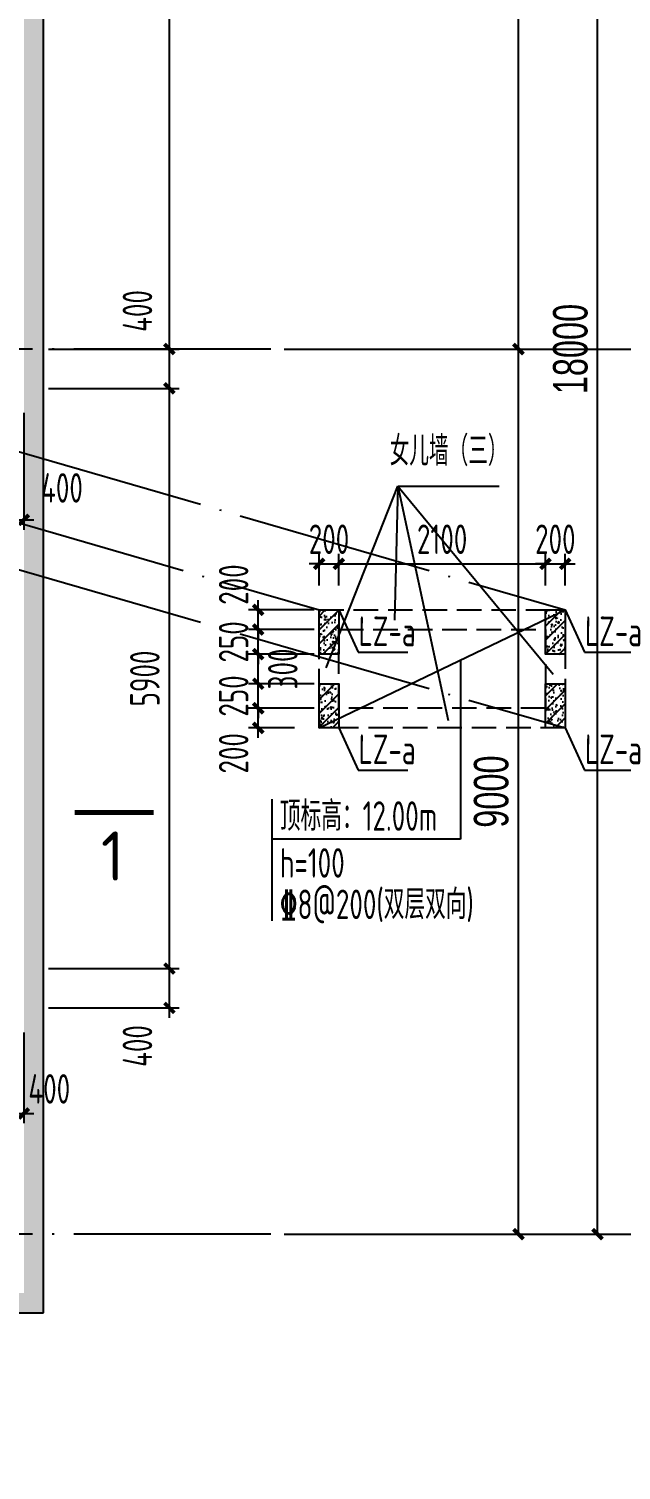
# Model space of a CAD drawing. Extents: x -67167 to 417929, y -86205 to 407116.
# Drawn here: x 142092 to 148111, y 316680 to 331336 of the extents above; entities that cross this region are included whole.
import ezdxf
from ezdxf.enums import TextEntityAlignment as Align

# ---------------------------------------------------------------- set-up
doc = ezdxf.new("R2010")
doc.units = 0
doc.header["$LTSCALE"] = 1000
for name, pattern in [('DASH', [0.35, 0.25, -0.1]), ('DOTE', [2.42, 2, -0.2, 0.02, -0.2]), ('X-104 13#平面$0$DOTE', [2.42, 2, -0.2, 0.02, -0.2])]:
    doc.linetypes.add(name, pattern=pattern)
doc.layers.get('Defpoints').update_dxf_attribs({"color": 165})
for name, color, linetype in [('A_AXIS-轴线', 1, 'DOTE'), ('COLU', 6, 'Continuous'), ('COLU_HATCH', 251, 'Continuous'), ('COLU_NUM', 7, 'Continuous'), ('DIM', 3, 'Continuous'), ('PUB_HATCH', 8, 'Continuous'), ('s-beam', 4, 'DASH'), ('s-thin', 3, 'Continuous'), ('THICK', 6, 'Continuous'), ('TK', 7, 'Continuous'), ('X-104 13#平面$0$01-标注_轴线坐标', 132, 'Continuous'), ('X-104 13#平面$0$A-TECH_结构', 21, 'Continuous'), ('X-104 13#平面$0$A_AXIS-轴线', 36, 'X-104 13#平面$0$DOTE')]:
    doc.layers.add(name, color=color, linetype=linetype)
doc.layers.add('梁集中标注', color=2, linetype='Continuous', lineweight=18)
doc.styles.add('TSSD_Bold', font='tssdeng2.shx', dxfattribs={"width": 0.7, "bigfont": 'china.shx'})
doc.styles.add('TSSD_Dimension', font='Tssdeng.shx', dxfattribs={"width": 0.7, "bigfont": 'hztxt.shx'})
doc.styles.add('TSSD_Label', font='tssdeng.shx', dxfattribs={"width": 0.7, "bigfont": 'hztxt.shx'})
doc.styles.add('TSSD_Rein', font='Tssdeng.shx', dxfattribs={"width": 0.7, "bigfont": 'hztxt.shx'})
doc.styles.add('X-104 13#平面$0$_TCH_DIM_T3', font='', dxfattribs={"width": 0.705882})
doc.styles.add('样式 1', font='tssdeng.shx', dxfattribs={"width": 0.7, "bigfont": '!tssdchn.shx'})
doc.styles.get('X-104 13#平面$0$_TCH_DIM_T3').set_extended_font_data('FZXiHei I-Z08S')
doc.dimstyles.new('TSSD_100_100', dxfattribs={"dimtxt": 300, "dimasz": 100, "dimexe": 100, "dimexo": 250, "dimgap": 100, "dimtad": 1, "dimdec": 0, "dimzin": 0, "dimdsep": 46, "dimtxsty": 'TSSD_Dimension', "dimblk": 'ARCHTICK', "dimblk1": 'ARCHTICK', "dimblk2": 'ARCHTICK', "dimcen": 0, "dimdle": 100, "dimclrt": 7, "dimadec": 0, "dimazin": 0, "dimtfac": 1, "dimtdec": 0, "dimtix": 1, "dimtmove": 2, "dimatfit": 3, "dimfxl": 1, "dimtolj": 1, "dimtzin": 0, "dimarcsym": 0})
doc.dimstyles.new('X-104 13#平面$0$_TCH_ARCH&&100', dxfattribs={"dimtxt": 350, "dimasz": 100, "dimexe": 250, "dimexo": 300, "dimgap": 100, "dimtad": 1, "dimdec": 0, "dimzin": 0, "dimdsep": 46, "dimtxsty": 'X-104 13#平面$0$_TCH_DIM_T3', "dimblk": 'X-104 13#平面$0$_ArchTick', "dimcen": 0.09, "dimclrt": 7, "dimazin": 2, "dimtfac": 1, "dimtdec": 0, "dimtix": 1, "dimtmove": 2, "dimatfit": 3, "dimfxl": 1, "dimtolj": 1, "dimtzin": 0, "dimarcsym": 0})
pattern_1 = [(50, (12600.05, -3652.8), (143.452037, -12.550425), [15, -165]), (355, (12600.05, -3652.8), (-27.75027, 150.438426), [12, -132]), (100.4514, (12612, -3653.85), (115.701875, 137.88791), [12.74804, -140.22842]), (46.1842, (12600.05, -3612.8), (213.44821, -33.1038), [22.5, -247.5]), (96.6356, (12617.83, -3615.56), (186.93254, 194.82358), [19.12206, -210.3426]), (351.1842, (12600.05, -3612.8), (186.93239, 194.82372), [18, -198]), (21, (12620.05, -3622.8), (119.38141, -80.523777), [15, -165]), (326, (12620.05, -3622.8), (48.663065, 145.03001), [12, -132]), (71.4514, (12630, -3629.51), (168.044525, 64.5061), [12.74804, -140.22842]), (37.5, (12600.045, -3652.804), (2.43197, 66.578771), [0, -130.4, 0, -134, 0, -132.5]), (7.5, (12600.045, -3652.8), (52.613907, 78.882343), [0, -76.4, 0, -127.4, 0, -50.5]), (327.5, (12555.445, -3652.804), (106.764487, -4.510973), [0, -50, 0, -156, 0, -207]), (317.5, (12535.45, -3652.8), (116.637234, 20.020998), [0, -65, 0, -103.6, 0, -147]), (45, (12600.05, -3652.8), (-70.71068, 70.710677), [])]

# ---------------------------------------------------------------- blocks, each defined once
blk = doc.blocks.new('X-104 13#平面$0$_ArchTick')
at = {"color": 0, "linetype": 'ByBlock', "const_width": 0.4}
blk.add_lwpolyline([(-0.5, -0.5), (0.5, 0.5)], dxfattribs=at)
blk = doc.blocks.new('*D483')
at = {"layer": 'Defpoints', "color": 0, "transparency": 16777216}
for p in [(60408, 18000), (63729, 18000), (60408, 0)]:
    blk.add_point(p, dxfattribs=at)
at = {"layer": 'X-104 13#平面$0$01-标注_轴线坐标', "color": 0, "lineweight": -2, "transparency": 16777216}
for p, q in [((60708, 18000), (63979, 18000)), ((63729, 0), (63729, 18000)), ((60708, 0), (63979, 0))]:
    blk.add_line(p, q, dxfattribs=at)
at = {"layer": 'X-104 13#平面$0$01-标注_轴线坐标', "color": 0, "lineweight": -2, "transparency": 16777216, "xscale": 100, "yscale": 100, "zscale": 100}
for p, rotation in [((63729, 18000), 90), ((63729, 0), 270)]:
    blk.add_blockref('X-104 13#平面$0$_ArchTick', p, dxfattribs=dict(at, rotation=rotation))
at = {"layer": 'X-104 13#平面$0$01-标注_轴线坐标', "color": 7, "transparency": 16777216, "insert": (63454, 9000), "char_height": 350, "attachment_point": 5, "rotation": 90, "style": 'X-104 13#平面$0$_TCH_DIM_T3'}
blk.add_mtext('\\A1;18000', dxfattribs=at)
blk = doc.blocks.new('*D484')
at = {"layer": 'Defpoints', "color": 0, "transparency": 16777216}
for p in [(60425, 9000), (62925, 9000), (60425, 0)]:
    blk.add_point(p, dxfattribs=at)
at = {"layer": 'X-104 13#平面$0$01-标注_轴线坐标', "color": 0, "lineweight": -2, "transparency": 16777216}
for p, q in [((60725, 9000), (63175, 9000)), ((62925, 0), (62925, 9000)), ((60725, 0), (63175, 0))]:
    blk.add_line(p, q, dxfattribs=at)
at = {"layer": 'X-104 13#平面$0$01-标注_轴线坐标', "color": 0, "lineweight": -2, "transparency": 16777216, "xscale": 100, "yscale": 100, "zscale": 100}
for p, rotation in [((62925, 9000), 90), ((62925, 0), 270)]:
    blk.add_blockref('X-104 13#平面$0$_ArchTick', p, dxfattribs=dict(at, rotation=rotation))
at = {"layer": 'X-104 13#平面$0$01-标注_轴线坐标', "color": 7, "transparency": 16777216, "insert": (62650, 4500), "char_height": 350, "attachment_point": 5, "rotation": 90, "style": 'X-104 13#平面$0$_TCH_DIM_T3'}
blk.add_mtext('\\A1;9000', dxfattribs=at)
blk = doc.blocks.new('*D485')
at = {"layer": 'Defpoints', "color": 0, "transparency": 16777216}
for p in [(60425, 18000), (62925, 18000), (60425, 9000)]:
    blk.add_point(p, dxfattribs=at)
at = {"layer": 'X-104 13#平面$0$01-标注_轴线坐标', "color": 0, "lineweight": -2, "transparency": 16777216}
for p, q in [((60725, 18000), (63175, 18000)), ((62925, 9000), (62925, 18000)), ((60725, 9000), (63175, 9000))]:
    blk.add_line(p, q, dxfattribs=at)
at = {"layer": 'X-104 13#平面$0$01-标注_轴线坐标', "color": 0, "lineweight": -2, "transparency": 16777216, "xscale": 100, "yscale": 100, "zscale": 100}
for p, rotation in [((62925, 18000), 90), ((62925, 9000), 270)]:
    blk.add_blockref('X-104 13#平面$0$_ArchTick', p, dxfattribs=dict(at, rotation=rotation))
at = {"layer": 'X-104 13#平面$0$01-标注_轴线坐标', "color": 7, "transparency": 16777216, "insert": (62650, 13500), "char_height": 350, "attachment_point": 5, "rotation": 90, "style": 'X-104 13#平面$0$_TCH_DIM_T3'}
blk.add_mtext('\\A1;9000', dxfattribs=at)
blk = doc.blocks.new('_ArchTick')
at = {"color": 0, "linetype": 'ByBlock', "const_width": 0.4}
blk.add_lwpolyline([(-0.5, -0.5), (0.5, 0.5)], dxfattribs=at)
blk = doc.blocks.new('*D358')
at = {"layer": 'Defpoints', "color": 0, "transparency": 16777216}
for p in [(141642, 327680), (142042, 327680), (142042, 326343)]:
    blk.add_point(p, dxfattribs=at)
at = {"layer": 'DIM', "color": 0, "lineweight": -2, "transparency": 16777216}
for p, q in [((141642, 327430), (141642, 326243)), ((142042, 327430), (142042, 326243)), ((141542, 326343), (142142, 326343))]:
    blk.add_line(p, q, dxfattribs=at)
at = {"layer": 'DIM', "color": 0, "lineweight": -2, "transparency": 16777216, "xscale": 100, "yscale": 100, "zscale": 100, "rotation": 180}
blk.add_blockref('_ArchTick', (141642, 326343), dxfattribs=at)
at = {"layer": 'DIM', "color": 0, "lineweight": -2, "transparency": 16777216, "xscale": 100, "yscale": 100, "zscale": 100}
blk.add_blockref('_ArchTick', (142042, 326343), dxfattribs=at)
at = {"layer": 'DIM', "color": 7, "transparency": 16777216, "insert": (142429, 326668), "char_height": 300, "attachment_point": 5, "style": 'TSSD_Dimension'}
blk.add_mtext('\\A1;400', dxfattribs=at)
blk = doc.blocks.new('*D374')
at = {"layer": 'Defpoints', "color": 0, "transparency": 16777216}
for p in [(141642, 321380), (142042, 321380), (142042, 320307)]:
    blk.add_point(p, dxfattribs=at)
at = {"layer": 'DIM', "color": 0, "lineweight": -2, "transparency": 16777216}
for p, q in [((141642, 321130), (141642, 320207)), ((142042, 321130), (142042, 320207)), ((141542, 320307), (142142, 320307))]:
    blk.add_line(p, q, dxfattribs=at)
at = {"layer": 'DIM', "color": 0, "lineweight": -2, "transparency": 16777216, "xscale": 100, "yscale": 100, "zscale": 100, "rotation": 180}
blk.add_blockref('_ArchTick', (141642, 320307), dxfattribs=at)
at = {"layer": 'DIM', "color": 0, "lineweight": -2, "transparency": 16777216, "xscale": 100, "yscale": 100, "zscale": 100}
blk.add_blockref('_ArchTick', (142042, 320307), dxfattribs=at)
at = {"layer": 'DIM', "color": 7, "transparency": 16777216, "insert": (142300, 320557), "char_height": 300, "attachment_point": 5, "style": 'TSSD_Dimension'}
blk.add_mtext('\\A1;400', dxfattribs=at)
blk = doc.blocks.new('*D375')
at = {"layer": 'Defpoints', "color": 0, "transparency": 16777216}
for p in [(142042, 321780), (143521, 321780), (142042, 321380)]:
    blk.add_point(p, dxfattribs=at)
at = {"layer": 'DIM', "color": 0, "lineweight": -2, "transparency": 16777216}
for p, q in [((143521, 321280), (143521, 321880)), ((142292, 321780), (143621, 321780)), ((142292, 321380), (143621, 321380))]:
    blk.add_line(p, q, dxfattribs=at)
at = {"layer": 'DIM', "color": 0, "lineweight": -2, "transparency": 16777216, "xscale": 100, "yscale": 100, "zscale": 100}
for p, rotation in [((143521, 321780), 90), ((143521, 321380), 270)]:
    blk.add_blockref('_ArchTick', p, dxfattribs=dict(at, rotation=rotation))
at = {"layer": 'DIM', "color": 7, "transparency": 16777216, "insert": (143196, 320993), "char_height": 300, "attachment_point": 5, "rotation": 90, "style": 'TSSD_Dimension'}
blk.add_mtext('\\A1;400', dxfattribs=at)
blk = doc.blocks.new('*D376')
at = {"layer": 'Defpoints', "color": 0, "transparency": 16777216}
for p in [(142042, 327680), (143521, 327680), (142042, 321780)]:
    blk.add_point(p, dxfattribs=at)
at = {"layer": 'DIM', "color": 0, "lineweight": -2, "transparency": 16777216}
for p, q in [((143521, 321680), (143521, 327780)), ((142292, 327680), (143621, 327680)), ((142292, 321780), (143621, 321780))]:
    blk.add_line(p, q, dxfattribs=at)
at = {"layer": 'DIM', "color": 0, "lineweight": -2, "transparency": 16777216, "xscale": 100, "yscale": 100, "zscale": 100}
for p, rotation in [((143521, 327680), 90), ((143521, 321780), 270)]:
    blk.add_blockref('_ArchTick', p, dxfattribs=dict(at, rotation=rotation))
at = {"layer": 'DIM', "color": 7, "transparency": 16777216, "insert": (143271, 324730), "char_height": 300, "attachment_point": 5, "rotation": 90, "style": 'TSSD_Dimension'}
blk.add_mtext('\\A1;5900', dxfattribs=at)
blk = doc.blocks.new('*D377')
at = {"layer": 'Defpoints', "color": 0, "transparency": 16777216}
for p in [(142042, 328080), (143521, 328080), (142042, 327680)]:
    blk.add_point(p, dxfattribs=at)
at = {"layer": 'DIM', "color": 0, "lineweight": -2, "transparency": 16777216}
for p, q in [((143521, 327580), (143521, 328180)), ((142292, 328080), (143621, 328080)), ((142292, 327680), (143621, 327680))]:
    blk.add_line(p, q, dxfattribs=at)
at = {"layer": 'DIM', "color": 0, "lineweight": -2, "transparency": 16777216, "xscale": 100, "yscale": 100, "zscale": 100}
for p, rotation in [((143521, 328080), 90), ((143521, 327680), 270)]:
    blk.add_blockref('_ArchTick', p, dxfattribs=dict(at, rotation=rotation))
at = {"layer": 'DIM', "color": 7, "transparency": 16777216, "insert": (143196, 328467), "char_height": 300, "attachment_point": 5, "rotation": 90, "style": 'TSSD_Dimension'}
blk.add_mtext('\\A1;400', dxfattribs=at)
blk = doc.blocks.new('*D643')
at = {"layer": 'Defpoints', "color": 0, "transparency": 16777216}
for p in [(142042, 336880), (143521, 336880), (142289, 328080)]:
    blk.add_point(p, dxfattribs=at)
at = {"layer": 'DIM', "color": 0, "lineweight": -2, "transparency": 16777216}
for p, q in [((143521, 327980), (143521, 336980)), ((142292, 336880), (143621, 336880)), ((142539, 328080), (143621, 328080))]:
    blk.add_line(p, q, dxfattribs=at)
at = {"layer": 'DIM', "color": 0, "lineweight": -2, "transparency": 16777216, "xscale": 100, "yscale": 100, "zscale": 100}
for p, rotation in [((143521, 336880), 90.00000067664593), ((143521, 328080), 270.0000006766459)]:
    blk.add_blockref('_ArchTick', p, dxfattribs=dict(at, rotation=rotation))
at = {"layer": 'DIM', "color": 7, "transparency": 16777216, "insert": (143271, 332480), "char_height": 300, "attachment_point": 5, "rotation": 90, "style": 'TSSD_Dimension'}
blk.add_mtext('\\A1;8800', dxfattribs=at)
blk = doc.blocks.new('*D669')
at = {"layer": 'Defpoints', "color": 0, "transparency": 16777216}
for p in [(144423, 324427), (145242, 324427), (145042, 324227)]:
    blk.add_point(p, dxfattribs=at)
at = {"layer": 'DIM', "color": 0, "lineweight": -2, "transparency": 16777216}
for p, q in [((144423, 324127), (144423, 324527)), ((144992, 324427), (144323, 324427)), ((144792, 324227), (144323, 324227))]:
    blk.add_line(p, q, dxfattribs=at)
at = {"layer": 'DIM', "color": 0, "lineweight": -2, "transparency": 16777216, "xscale": 100, "yscale": 100, "zscale": 100}
for p, rotation in [((144423, 324427), 90.00000067664593), ((144423, 324227), 270.0000006766459)]:
    blk.add_blockref('_ArchTick', p, dxfattribs=dict(at, rotation=rotation))
at = {"layer": 'DIM', "color": 7, "transparency": 16777216, "insert": (144173, 323969), "char_height": 300, "attachment_point": 5, "rotation": 90, "style": 'TSSD_Dimension'}
blk.add_mtext('\\A1;200', dxfattribs=at)
blk = doc.blocks.new('*D670')
at = {"layer": 'Defpoints', "color": 0, "transparency": 16777216}
for p in [(144423, 324677), (145242, 324677), (145242, 324427)]:
    blk.add_point(p, dxfattribs=at)
at = {"layer": 'DIM', "color": 0, "lineweight": -2, "transparency": 16777216}
for p, q in [((144992, 324677), (144323, 324677)), ((144423, 324677), (144423, 324777)), ((144423, 324427), (144423, 324677)), ((144992, 324427), (144323, 324427)), ((144423, 324427), (144423, 324327))]:
    blk.add_line(p, q, dxfattribs=at)
at = {"layer": 'DIM', "color": 0, "lineweight": -2, "transparency": 16777216, "xscale": 100, "yscale": 100, "zscale": 100}
for p, rotation in [((144423, 324677), 270.0000006766459), ((144423, 324427), 90.00000067664593)]:
    blk.add_blockref('_ArchTick', p, dxfattribs=dict(at, rotation=rotation))
at = {"layer": 'DIM', "color": 7, "transparency": 16777216, "insert": (144173, 324552), "char_height": 300, "attachment_point": 5, "rotation": 90, "style": 'TSSD_Dimension'}
blk.add_mtext('\\A1;250', dxfattribs=at)
blk = doc.blocks.new('*D671')
at = {"layer": 'Defpoints', "color": 0, "transparency": 16777216}
for p in [(144423, 324977), (145242, 324977), (145242, 324677)]:
    blk.add_point(p, dxfattribs=at)
at = {"layer": 'DIM', "color": 0, "lineweight": -2, "transparency": 16777216}
for p, q in [((144423, 324577), (144423, 325077)), ((144992, 324977), (144323, 324977)), ((144992, 324677), (144323, 324677))]:
    blk.add_line(p, q, dxfattribs=at)
at = {"layer": 'DIM', "color": 0, "lineweight": -2, "transparency": 16777216, "xscale": 100, "yscale": 100, "zscale": 100}
for p, rotation in [((144423, 324977), 90.00000067664593), ((144423, 324677), 270.0000006766459)]:
    blk.add_blockref('_ArchTick', p, dxfattribs=dict(at, rotation=rotation))
at = {"layer": 'DIM', "color": 7, "transparency": 16777216, "insert": (144673, 324827), "char_height": 300, "attachment_point": 5, "rotation": 90, "style": 'TSSD_Dimension'}
blk.add_mtext('\\A1;300', dxfattribs=at)
blk = doc.blocks.new('*D672')
at = {"layer": 'Defpoints', "color": 0, "transparency": 16777216}
for p in [(144423, 325227), (145242, 325227), (145242, 324977)]:
    blk.add_point(p, dxfattribs=at)
at = {"layer": 'DIM', "color": 0, "lineweight": -2, "transparency": 16777216}
for p, q in [((144992, 325227), (144323, 325227)), ((144423, 325227), (144423, 325327)), ((144423, 324977), (144423, 325227)), ((144992, 324977), (144323, 324977)), ((144423, 324977), (144423, 324877))]:
    blk.add_line(p, q, dxfattribs=at)
at = {"layer": 'DIM', "color": 0, "lineweight": -2, "transparency": 16777216, "xscale": 100, "yscale": 100, "zscale": 100}
for p, rotation in [((144423, 325227), 270.0000006766459), ((144423, 324977), 90.00000067664593)]:
    blk.add_blockref('_ArchTick', p, dxfattribs=dict(at, rotation=rotation))
at = {"layer": 'DIM', "color": 7, "transparency": 16777216, "insert": (144173, 325102), "char_height": 300, "attachment_point": 5, "rotation": 90, "style": 'TSSD_Dimension'}
blk.add_mtext('\\A1;250', dxfattribs=at)
blk = doc.blocks.new('*D673')
at = {"layer": 'Defpoints', "color": 0, "transparency": 16777216}
for p in [(144423, 325427), (145242, 325427), (145242, 325227)]:
    blk.add_point(p, dxfattribs=at)
at = {"layer": 'DIM', "color": 0, "lineweight": -2, "transparency": 16777216}
for p, q in [((144423, 325427), (144423, 325527)), ((144992, 325427), (144323, 325427)), ((144423, 325227), (144423, 325427)), ((144992, 325227), (144323, 325227)), ((144423, 325227), (144423, 325127))]:
    blk.add_line(p, q, dxfattribs=at)
at = {"layer": 'DIM', "color": 0, "lineweight": -2, "transparency": 16777216, "xscale": 100, "yscale": 100, "zscale": 100}
for p, rotation in [((144423, 325427), 270.0000006766459), ((144423, 325227), 90.00000067664593)]:
    blk.add_blockref('_ArchTick', p, dxfattribs=dict(at, rotation=rotation))
at = {"layer": 'DIM', "color": 7, "transparency": 16777216, "insert": (144173, 325685), "char_height": 300, "attachment_point": 5, "rotation": 90, "style": 'TSSD_Dimension'}
blk.add_mtext('\\A1;200', dxfattribs=at)
blk = doc.blocks.new('*D674')
at = {"layer": 'Defpoints', "color": 0, "transparency": 16777216}
for p in [(147342, 325896), (145242, 325427), (147342, 325427)]:
    blk.add_point(p, dxfattribs=at)
at = {"layer": 'DIM', "color": 0, "lineweight": -2, "transparency": 16777216}
for p, q in [((145242, 325677), (145242, 325996)), ((147342, 325677), (147342, 325996)), ((145142, 325896), (147442, 325896))]:
    blk.add_line(p, q, dxfattribs=at)
at = {"layer": 'DIM', "color": 0, "lineweight": -2, "transparency": 16777216, "xscale": 100, "yscale": 100, "zscale": 100}
for p, rotation in [((145242, 325896), 180.0000006766459), ((147342, 325896), 6.766459098193956e-07)]:
    blk.add_blockref('_ArchTick', p, dxfattribs=dict(at, rotation=rotation))
at = {"layer": 'DIM', "color": 7, "transparency": 16777216, "insert": (146292, 326146), "char_height": 300, "attachment_point": 5, "rotation": 0, "style": 'TSSD_Dimension'}
blk.add_mtext('\\A1;2100', dxfattribs=at)
blk = doc.blocks.new('*D695')
at = {"layer": 'Defpoints', "color": 0, "transparency": 16777216}
for p in [(145242, 325896), (145042, 325427), (145242, 325427)]:
    blk.add_point(p, dxfattribs=at)
at = {"layer": 'DIM', "color": 0, "lineweight": -2, "transparency": 16777216}
for p, q in [((145042, 325677), (145042, 325996)), ((145242, 325677), (145242, 325996)), ((145042, 325896), (144942, 325896)), ((145042, 325896), (145242, 325896)), ((145242, 325896), (145342, 325896))]:
    blk.add_line(p, q, dxfattribs=at)
at = {"layer": 'DIM', "color": 0, "lineweight": -2, "transparency": 16777216, "xscale": 100, "yscale": 100, "zscale": 100}
for p, rotation in [((145042, 325896), 6.766459098193956e-07), ((145242, 325896), 180.0000006766459)]:
    blk.add_blockref('_ArchTick', p, dxfattribs=dict(at, rotation=rotation))
at = {"layer": 'DIM', "color": 7, "transparency": 16777216, "insert": (145142, 326146), "char_height": 300, "attachment_point": 5, "rotation": 0, "style": 'TSSD_Dimension'}
blk.add_mtext('\\A1;200', dxfattribs=at)
blk = doc.blocks.new('*D696')
at = {"layer": 'Defpoints', "color": 0, "transparency": 16777216}
for p in [(147542, 325896), (147342, 325427), (147542, 325427)]:
    blk.add_point(p, dxfattribs=at)
at = {"layer": 'DIM', "color": 0, "lineweight": -2, "transparency": 16777216}
for p, q in [((147342, 325677), (147342, 325996)), ((147542, 325677), (147542, 325996)), ((147342, 325896), (147242, 325896)), ((147342, 325896), (147542, 325896)), ((147542, 325896), (147642, 325896))]:
    blk.add_line(p, q, dxfattribs=at)
at = {"layer": 'DIM', "color": 0, "lineweight": -2, "transparency": 16777216, "xscale": 100, "yscale": 100, "zscale": 100}
for p, rotation in [((147342, 325896), 6.766459098193956e-07), ((147542, 325896), 180.0000006766459)]:
    blk.add_blockref('_ArchTick', p, dxfattribs=dict(at, rotation=rotation))
at = {"layer": 'DIM', "color": 7, "transparency": 16777216, "insert": (147442, 326146), "char_height": 300, "attachment_point": 5, "rotation": 0, "style": 'TSSD_Dimension'}
blk.add_mtext('\\A1;200', dxfattribs=at)
blk = doc.blocks.new('X-104 13#平面$0$轴网')
at = {"layer": 'X-104 13#平面$0$01-标注_轴线坐标'}
for p, q in [((60543.5, 9000), (64543.5, 9000)), ((60543.5, 0), (64543.5, 0))]:
    blk.add_line(p, q, dxfattribs=at)
at = {"layer": 'X-104 13#平面$0$A_AXIS-轴线', "linetype": 'X-104 13#平面$0$DOTE'}
for p, q in [((60408.4, 9000), (-2925, 9000)), ((60408.4, 0), (-2925, 0))]:
    blk.add_line(p, q, dxfattribs=at)
at = {"layer": 'X-104 13#平面$0$01-标注_轴线坐标'}
for p1, p2, distance, picture, middle in [((60408.4, 0), (60408.4, 18000), -3320.8, '*D483', (63454.2, 9000)), ((60425, 9000), (60425, 18000), -2500, '*D485', (62650, 13500)), ((60425, 0), (60425, 9000), -2500, '*D484', (62650, 4500))]:
    dim = blk.add_aligned_dim(p1=p1, p2=p2, distance=distance, dimstyle='X-104 13#平面$0$_TCH_ARCH&&100', dxfattribs=at)
    dim.commit()
    dim.dimension.update_dxf_attribs({"geometry": picture, "text_midpoint": middle})

msp = doc.modelspace()

# ---------------------------------------------------------------- hatches: boundary and pattern name
at = {"layer": 'COLU_HATCH'}
h = msp.add_hatch(dxfattribs=at)
h.set_pattern_fill('ARMORED', color=3, scale=20)
h.set_pattern_definition(pattern_1)
h.paths.add_polyline_path([(145042.325, 325427.061), (145242.325, 325427.061), (145242.325, 324977.061), (145042.325, 324977.061)])
h = msp.add_hatch(dxfattribs=at)
h.set_pattern_fill('ARMORED', color=3, scale=20)
h.set_pattern_definition(pattern_1)
h.paths.add_polyline_path([(147342.326, 325427.061), (147542.326, 325427.061), (147542.326, 324977.061), (147342.326, 324977.061)])
h = msp.add_hatch(dxfattribs=at)
h.set_pattern_fill('ARMORED', color=3, scale=20)
h.set_pattern_definition(pattern_1)
h.paths.add_polyline_path([(145042.325, 324677.061), (145242.325, 324677.061), (145242.325, 324227.061), (145042.325, 324227.061)])
h = msp.add_hatch(dxfattribs=at)
h.set_pattern_fill('ARMORED', color=3, scale=20)
h.set_pattern_definition(pattern_1)
h.paths.add_polyline_path([(147342.326, 324677.061), (147542.326, 324677.061), (147542.326, 324227.061), (147342.326, 324227.061)])
at = {"layer": 'PUB_HATCH'}
h = msp.add_hatch(dxfattribs=at)
h.set_pattern_fill('AN31C', color=256, scale=500, style=0)
h.set_pattern_definition([(45, (0, 0), (-70.71068, 70.710677), []), (50, (0, 0), (358.6301, -31.37606), [37.5, -412.5]), (355, (0, 0), (-69.37567, 376.09607), [30, -330]), (100.4514, (29.9, -2.6), (289.2547, 344.71977), [31.8701, -350.57106]), (46.1842, (-1e-06, 100), (533.6205, -82.7595), [56.25, -618.75]), (96.6356, (44.47, 93.1), (467.33135, 487.05894), [47.80514, -525.8565]), (351.1842, (-1e-06, 100), (467.331, 487.0593), [45, -495]), (21, (50, 75), (298.45353, -201.30944), [37.5, -412.5]), (326, (50, 75), (121.65766, 362.57502), [30, -330]), (71.4514, (74.87, 58.22), (420.1113, 161.26525), [31.8701, -350.57106]), (37.5, (0, 0), (6.079926, 166.446927), [0, -326, 0, -335, 0, -331.25]), (7.5, (0, 0), (131.53477, 197.20586), [0, -191, 0, -318.5, 0, -126.25]), (327.5, (-111.5, -1e-06), (266.91122, -11.277433), [0, -125, 0, -390, 0, -517.5]), (317.5, (-161.5, -2e-06), (291.59308, 50.0525), [0, -162.5, 0, -259, 0, -367.5])])
h.paths.add_polyline_path([(142042.282, 318479.864), (142042.282, 337806.61), (137382.29, 341716.807), (122442.282, 333091.189), (122442.282, 328779.864), (96491.799, 328779.864), (88484.372, 334079.864), (83742.282, 334079.864), (83742.282, 316879.864), (105742.282, 316879.864), (105742.282, 318479.864)], flags=16)
h.paths.add_polyline_path([(142242.282, 318279.864), (142242.282, 337899.872), (137403.57, 341960.033), (122242.282, 333206.659), (122242.282, 328979.864), (96551.992, 328979.864), (88544.566, 334279.864), (83542.282, 334279.864), (83542.282, 316679.864), (105942.282, 316679.864), (105942.282, 318279.864)])

# ---------------------------------------------------------------- linework, layer by layer
at = {"layer": 'A_AXIS-轴线'}
for p, q in [((132442.28, 329079.864), (145042.325, 325427.061)), ((134942.281, 329079.864), (147542.326, 325427.061)), ((134942.28, 327879.864), (147542.326, 324227.061))]:
    msp.add_line(p, q, dxfattribs=at)
at = {"layer": 'COLU'}
for points in [[(145042.325, 325427.061), (145242.325, 325427.061), (145242.325, 324977.061), (145042.325, 324977.061)], [(147342.326, 325427.061), (147542.326, 325427.061), (147542.326, 324977.061), (147342.326, 324977.061)], [(145042.325, 324677.061), (145242.325, 324677.061), (145242.325, 324227.061), (145042.325, 324227.061)], [(147342.326, 324677.061), (147542.326, 324677.061), (147542.326, 324227.061), (147342.326, 324227.061)]]:
    msp.add_lwpolyline(points, close=True, dxfattribs=at)
at = {"layer": 'COLU_NUM', "color": 21}
for p, q in [((145242.325, 325427.061), (145439.074, 324998.463)), ((147542.326, 325427.061), (147739.075, 324998.464)), ((145439.074, 324998.463), (145943.002, 324998.463)), ((147739.075, 324998.464), (148243.003, 324998.464)), ((145242.325, 324227.061), (145439.074, 323798.463)), ((147542.326, 324227.061), (147739.075, 323798.464)), ((145439.074, 323798.463), (145943.002, 323798.463)), ((147739.075, 323798.464), (148243.003, 323798.464))]:
    msp.add_line(p, q, dxfattribs=at)
at = {"layer": 's-beam'}
for points in [[(145042.325, 325427.061), (147542.326, 325427.061), (147542.326, 324227.061), (145042.325, 324227.061)], [(145242.325, 325227.061), (147342.326, 325227.061), (147342.326, 324427.061), (145242.325, 324427.061)]]:
    msp.add_lwpolyline(points, close=True, dxfattribs=at)
at = {"layer": 's-thin'}
for p, q in [((145114.326, 324837.549), (145841.919, 326686.871)), ((145841.919, 326686.871), (145806.957, 325322.38)), ((145841.919, 326686.871), (146353.199, 324302.763)), ((145841.919, 326686.871), (147419.978, 324775.408)), ((145841.919, 326686.871), (146872.997, 326686.871)), ((145042.325, 324227.061), (147542.326, 325427.061)), ((146476.795, 324915.606), (146476.795, 323095.357)), ((144564.15, 322264.836), (144564.15, 323503.32)), ((146476.795, 323095.357), (144564.15, 323095.357))]:
    msp.add_line(p, q, dxfattribs=at)
at = {"layer": 'THICK'}
msp.add_lwpolyline([(142559.661, 323366.417, 50, 50, 0), (143359.661, 323366.417, 50, 50, 0)], format="xyseb", dxfattribs=at)
at = {"layer": 'X-104 13#平面$0$A-TECH_结构'}
msp.add_lwpolyline([(142242.282, 318279.864), (142242.282, 337899.872), (137403.57, 341960.033), (122242.282, 333206.659), (122242.282, 328979.864), (96551.992, 328979.864), (88544.566, 334279.864), (83542.282, 334279.864), (83542.282, 316679.864), (105942.282, 316679.864), (105942.282, 318279.864)], close=True, dxfattribs=at)

# ---------------------------------------------------------------- block references
at = {"rotation": 6.766459210986319e-07}
msp.add_blockref('X-104 13#平面$0$轴网', (84142.28, 319079.864), dxfattribs=at)

# ---------------------------------------------------------------- texts
at = {"layer": 'COLU_NUM', "color": 21, "style": 'TSSD_Bold', "width": 0.7}
for p in [(145441.978, 325061.677), (147741.979, 325061.677), (145441.978, 323861.677), (147741.979, 323861.677)]:
    msp.add_text('LZ-a', height=300.15, rotation=359.5459131, dxfattribs=at).set_placement(p)
at = {"layer": 'THICK', "style": 'TSSD_Label'}
msp.add_text('1', height=500, dxfattribs=at).set_placement((142825.046, 322674.75))
at = {"layer": 'TK', "style": 'TSSD_Rein', "width": 0.7}
for s, p in [('顶标高：12.00m', (144643.017, 323181.104)), ('h=100', (144643.017, 322704.395)), ('%%1328@200(双层双向)', (144643.017, 322283.431))]:
    msp.add_text(s, height=300.15, dxfattribs=at).set_placement(p)
at = {"layer": '梁集中标注', "linetype": 'Continuous', "style": '样式 1', "width": 0.7}
msp.add_text('女儿墙（三）', height=300, rotation=0.0000032, dxfattribs=at).set_placement((146357.458, 326804.279), align=Align.BOTTOM_CENTER)

# ---------------------------------------------------------------- dimensions: what is measured, and where the dimension line sits
at = {"layer": 'DIM'}
for base, p1, p2, angle, picture, middle in [((143520.782, 336879.864), (142288.525, 328079.864), (142042.28, 336879.864), 90.0000007, '*D643', (143270.782, 332479.864)), ((143520.782, 327679.863), (142042.281, 321779.863), (142042.282, 327679.863), 90.0000007, '*D376', (143270.782, 324729.863)), ((145242.325, 325895.847), (145042.325, 325427.061), (145242.325, 325427.061), 0.0000007, '*D695', (145142.325, 326145.847)), ((147342.326, 325895.847), (145242.325, 325427.061), (147342.326, 325427.061), 0.0000007, '*D674', (146292.325, 326145.847)), ((147542.326, 325895.849), (147342.326, 325427.061), (147542.326, 325427.061), 0.0000007, '*D696', (147442.326, 326145.849)), ((144422.891, 325227.061), (145242.325, 324977.061), (145242.325, 325227.061), 90.0000007, '*D672', (144172.891, 325102.061)), ((144422.891, 324677.061), (145242.325, 324427.061), (145242.325, 324677.061), 90.0000007, '*D670', (144172.891, 324552.061))]:
    dim = msp.add_linear_dim(base=base, p1=p1, p2=p2, angle=angle, dimstyle='TSSD_100_100', dxfattribs=at)
    dim.commit()
    dim.dimension.update_dxf_attribs({"geometry": picture, "text_midpoint": middle})
for base, p1, p2, angle, picture, middle in [((143520.782, 328079.863), (142042.282, 327679.863), (142042.282, 328079.863), 90.0000007, '*D377', (143195.782, 328466.978)), ((142042.281, 326342.999), (141642.281, 327679.865), (142042.281, 327679.865), 0.0000007, '*D358', (142429.396, 326667.999)), ((144422.891, 325427.061), (145242.325, 325227.061), (145242.325, 325427.061), 90.0000007, '*D673', (144172.891, 325685.138)), ((144422.891, 324977.061), (145242.325, 324677.061), (145242.325, 324977.061), 90.0000007, '*D671', (144672.891, 324827.061)), ((144422.891, 324427.061), (145042.325, 324227.061), (145242.325, 324427.061), 90.0000007, '*D669', (144172.891, 323968.984)), ((143520.783, 321779.863), (142042.281, 321379.863), (142042.281, 321779.863), 90.0000007, '*D375', (143195.783, 320992.748)), ((142042.281, 320307.081), (141642.281, 321379.863), (142042.281, 321379.863), 0.0000007, '*D374', (142300.358, 320557.081))]:
    dim = msp.add_linear_dim(base=base, p1=p1, p2=p2, angle=angle, dimstyle='TSSD_100_100', dxfattribs=at)
    dim.commit()
    dim.dimension.update_dxf_attribs({"geometry": picture, "text_midpoint": middle, "dimtype": 160})

doc.saveas('drawing.dxf')
